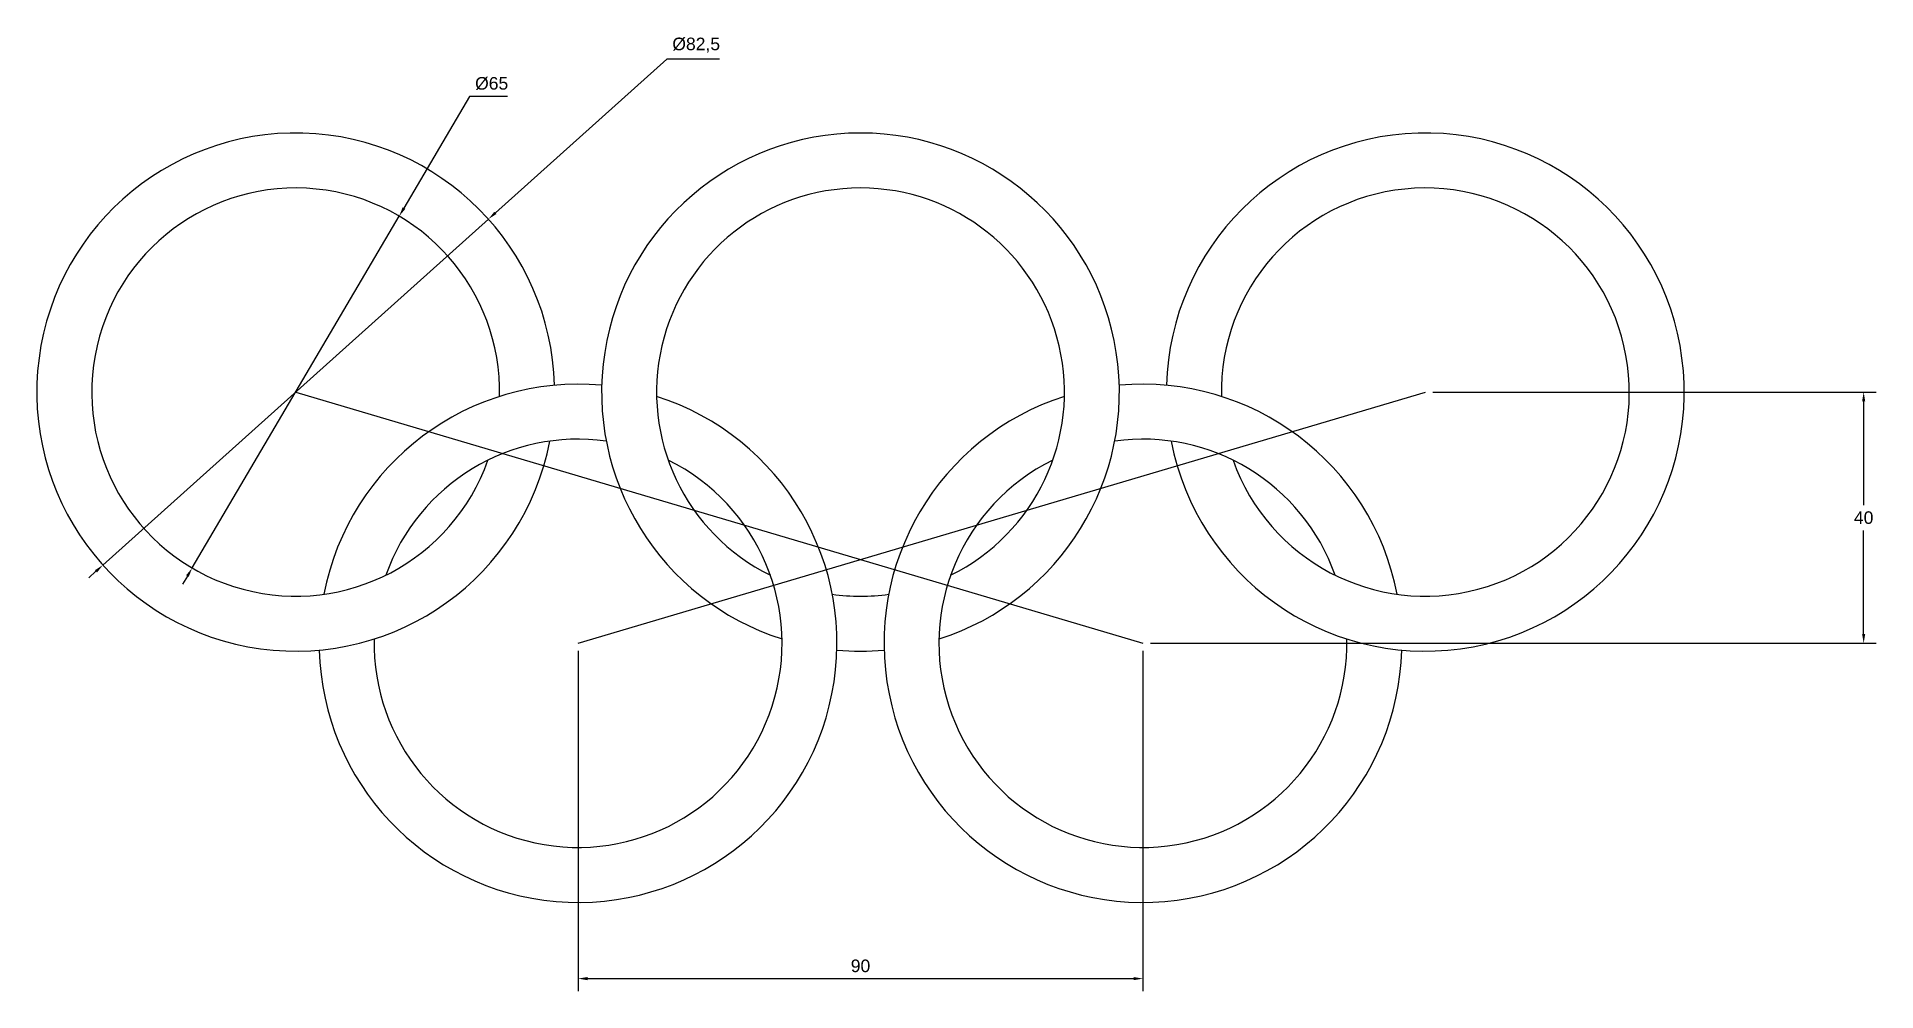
# Model space of a CAD drawing. Header units: millimetres. Extents: x -131 to 162, y -69 to 83.
import ezdxf

# ---------------------------------------------------------------- set-up
doc = ezdxf.new("R2010")
doc.units = ezdxf.units.MM
doc.layers.add('CapaCotas', color=252, linetype='Continuous')
doc.styles.get("Standard").update_dxf_attribs({"font": 'arial.ttf'})
doc.dimstyles.new('ISO-25', dxfattribs={"dimtxt": 2, "dimasz": 1.5, "dimexe": 2, "dimexo": 1.2, "dimgap": 1, "dimtad": 1, "dimtih": 1, "dimtoh": 1, "dimtxsty": 'Standard', "dimcen": 0, "dimadec": 0, "dimazin": 0, "dimtfac": 1, "dimtmove": 0, "dimatfit": 3, "dimfxl": 1, "dimarcsym": 0})

# ---------------------------------------------------------------- blocks, each defined once
blk = doc.blocks.new('*D1')
at = {"layer": 'CapaCotas', "color": 0, "lineweight": -2, "transparency": 16777216}
for p, q in [((-62.3, 73.71), (-72.75, 55.97)), ((-56.24, 73.71), (-62.3, 73.71)), ((-106.49, -1.34), (-73.51, 54.67)), ((-107.25, -2.63), (-108.01, -3.92))]:
    blk.add_line(p, q, dxfattribs=at)
at = {"layer": 'CapaCotas', "color": 0, "transparency": 16777216}
for points in [[(-72.96, 56.09), (-72.53, 55.84), (-73.51, 54.67)], [(-107.47, -2.51), (-107.04, -2.76), (-106.49, -1.34)]]:
    blk.add_solid(points, dxfattribs=at)
at = {"layer": 'Defpoints', "color": 0, "transparency": 16777216}
for p in [(-73.51, 54.67), (-106.49, -1.34)]:
    blk.add_point(p, dxfattribs=at)
at = {"layer": 'CapaCotas', "color": 0, "transparency": 16777216, "insert": (-58.77, 75.79), "char_height": 2, "attachment_point": 5}
blk.add_mtext('%%C65', dxfattribs=at)
blk = doc.blocks.new('*D2')
at = {"layer": 'CapaCotas', "color": 0, "lineweight": -2, "transparency": 16777216}
for p, q in [((-30.87, 79.69), (-58.17, 55.21)), ((-22.49, 79.69), (-30.87, 79.69)), ((-120.71, -0.87), (-59.29, 54.21)), ((-121.83, -1.87), (-122.94, -2.88))]:
    blk.add_line(p, q, dxfattribs=at)
at = {"layer": 'CapaCotas', "color": 0, "transparency": 16777216}
for points in [[(-58.34, 55.39), (-58.01, 55.02), (-59.29, 54.21)], [(-121.99, -1.69), (-121.66, -2.06), (-120.71, -0.87)]]:
    blk.add_solid(points, dxfattribs=at)
at = {"layer": 'Defpoints', "color": 0, "transparency": 16777216}
for p in [(-59.29, 54.21), (-120.71, -0.87)]:
    blk.add_point(p, dxfattribs=at)
at = {"layer": 'CapaCotas', "color": 0, "transparency": 16777216, "insert": (-26.18, 81.92), "char_height": 2, "width": 10.9502, "attachment_point": 5}
blk.add_mtext('%%C82,5', dxfattribs=at)
blk = doc.blocks.new('*D3')
at = {"layer": 'CapaCotas', "color": 0, "lineweight": -2, "transparency": 16777216}
for p, q in [((-45, -14.53), (-45, -68.72)), ((45, -14.53), (45, -68.72)), ((-43.5, -66.72), (43.5, -66.72))]:
    blk.add_line(p, q, dxfattribs=at)
at = {"layer": 'CapaCotas', "color": 0, "transparency": 16777216}
for points in [[(-43.5, -66.47), (-43.5, -66.97), (-45, -66.72)], [(43.5, -66.47), (43.5, -66.97), (45, -66.72)]]:
    blk.add_solid(points, dxfattribs=at)
at = {"layer": 'Defpoints', "color": 0, "transparency": 16777216}
for p in [(-45, -13.33), (45, -13.33), (45, -66.72)]:
    blk.add_point(p, dxfattribs=at)
at = {"layer": 'CapaCotas', "color": 0, "transparency": 16777216, "insert": (0, -64.7), "char_height": 2, "attachment_point": 5}
blk.add_mtext('90', dxfattribs=at)
blk = doc.blocks.new('*D4')
at = {"layer": 'CapaCotas', "color": 0, "lineweight": -2, "transparency": 16777216}
for p, q in [((91.2, 26.67), (161.84, 26.67)), ((159.84, 25.17), (159.84, 8.69)), ((159.84, -11.83), (159.84, 4.65)), ((46.2, -13.33), (161.84, -13.33))]:
    blk.add_line(p, q, dxfattribs=at)
at = {"layer": 'CapaCotas', "color": 0, "transparency": 16777216}
for points in [[(159.59, 25.17), (160.09, 25.17), (159.84, 26.67)], [(159.59, -11.83), (160.09, -11.83), (159.84, -13.33)]]:
    blk.add_solid(points, dxfattribs=at)
at = {"layer": 'Defpoints', "color": 0, "transparency": 16777216}
for p in [(90, 26.67), (159.84, 26.67), (45, -13.33)]:
    blk.add_point(p, dxfattribs=at)
at = {"layer": 'CapaCotas', "color": 0, "transparency": 16777216, "insert": (159.84, 6.67), "char_height": 2, "width": 1.3179, "attachment_point": 5}
blk.add_mtext('40', dxfattribs=at)

msp = doc.modelspace()

# ---------------------------------------------------------------- linework, layer by layer
for centre, radius, start, end in [((-90, 26.667), 41.25, 1.49737, 349.08248), ((0, 26.667), 41.25, 287.65044, 252.34956), ((90, 26.667), 41.25, 190.91752, 178.50263), ((-90, 26.667), 32.5, 358.78016, 340.50483), ((0, 26.667), 32.5, 296.2281, 243.7719), ((90, 26.667), 32.5, 199.49517, 181.21984), ((-45, -13.333), 41.25, 84.76444, 169.08248), ((45, -13.333), 41.25, 10.91752, 95.23556), ((-45, -13.333), 41.25, 181.49737, 72.34956), ((45, -13.333), 41.25, 107.65044, 358.50263), ((-45, -13.333), 32.5, 82.04724, 160.50483), ((45, -13.333), 32.5, 19.49517, 97.95276), ((-45, -13.333), 32.5, 178.78016, 63.7719), ((45, -13.333), 32.5, 116.2281, 1.21984), ((0, 26.667), 32.5, 262.04724, 277.95276), ((0, 26.667), 41.25, 264.76444, 275.23556)]:
    msp.add_arc(centre, radius, start, end)
at = {"layer": 'CapaCotas'}
for p, q in [((-90, 26.667), (45, -13.333)), ((-45, -13.333), (90, 26.667))]:
    msp.add_line(p, q, dxfattribs=at)

# ---------------------------------------------------------------- dimensions: what is measured, and where the dimension line sits
for p1, p2, text, picture, middle in [((-120.71, -0.873), (-59.29, 54.206), '%%C82,5', '*D2', (-26.18, 79.689)), ((-106.49, -1.339), (-73.51, 54.673), '%%C65', '*D1', (-58.773, 73.711))]:
    dim = msp.add_diameter_dim_2p(p1=p1, p2=p2, text=text, dimstyle='ISO-25', dxfattribs=at)
    dim.commit()
    dim.dimension.update_dxf_attribs({"geometry": picture, "text_midpoint": middle, "dimtype": 163})
dim = msp.add_linear_dim(base=(159.84, 26.667), p1=(45, -13.333), p2=(90, 26.667), angle=90, text='40', dimstyle='ISO-25', dxfattribs=at)
dim.commit()
dim.dimension.update_dxf_attribs({"geometry": '*D4', "text_midpoint": (159.84, 6.667), "dimtype": 160})
dim = msp.add_linear_dim(base=(45, -66.722), p1=(-45, -13.333), p2=(45, -13.333), text='90', dimstyle='ISO-25', dxfattribs=at)
dim.commit()
dim.dimension.update_dxf_attribs({"geometry": '*D3', "text_midpoint": (0, -64.701)})

doc.saveas('drawing.dxf')
